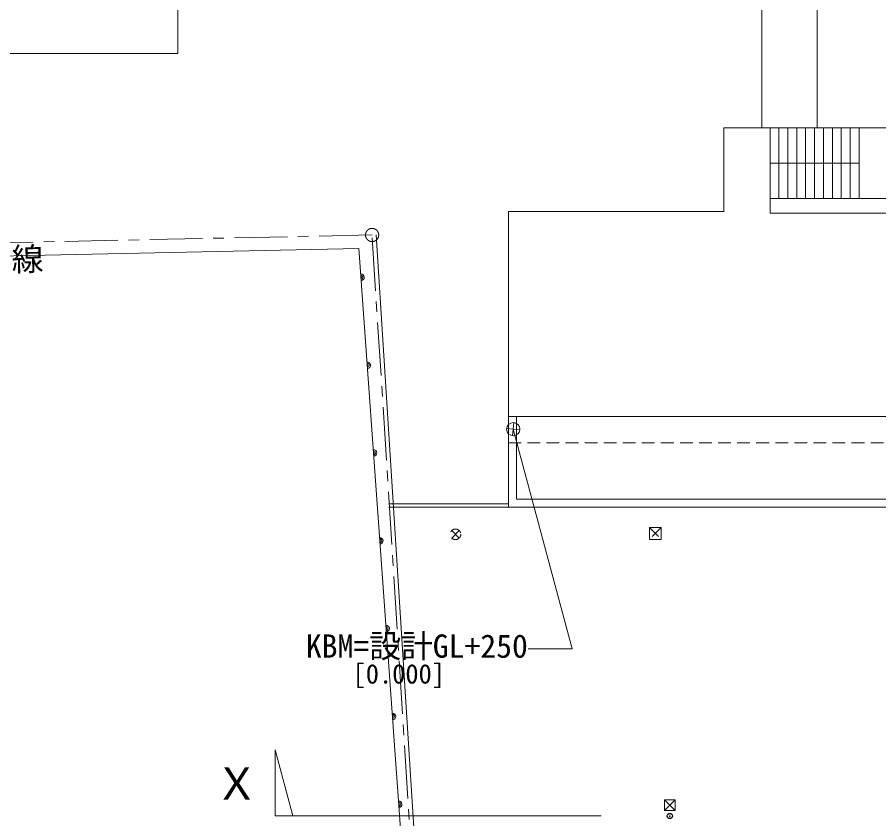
# Model space of a CAD drawing. Units: millimetres at full size, sheet at 1:400; details may follow other scales. Extents: x -117226 to 115574, y -80033 to 82367.
# Drawn here: x -37743 to -5209, y -19849 to 10407 of the extents above; entities that cross this region are included whole.
import ezdxf
from ezdxf.enums import TextEntityAlignment as Align

# ---------------------------------------------------------------- set-up
doc = ezdxf.new("R2010")
doc.units = ezdxf.units.MM
doc.header["$LTSCALE"] = 400
doc.header["$PDMODE"] = 32
doc.header["$PDSIZE"] = 200
doc.linetypes.add('CHAIN1', pattern=[8, 5, -1, 1, -1])
doc.linetypes.add('DASHED1', pattern=[1.8, 1.2, -0.6])
for name, color, linetype, lineweight in [('0-0_通芯', 7, 'CHAIN1', 9), ('0-9_文字', 3, 'Continuous', 9), ('1-9_文字', 3, 'Continuous', 9), ('2-2_中線', 7, 'Continuous', 9), ('2-3_細線', 4, 'Continuous', 5), ('2-E_壁芯', 2, 'Continuous', 18), ('7-2_中線', 7, 'DASHED1', 9), ('7-9_文字', 3, 'Continuous', 13), ('7-A_ハッチ', 4, 'Continuous', 5), ('9-9_文字', 3, 'Continuous', 13), ('E-1_太線', 4, 'Continuous', 5)]:
    doc.layers.add(name, color=color, linetype=linetype, lineweight=lineweight)
doc.layers.add('5-9_文字', color=2, linetype='Continuous')
doc.layers.add('A-9_文字', color=2, linetype='Continuous')
doc.styles.add('ＭＳ ゴシック', font='')
doc.styles.get('ＭＳ ゴシック').set_extended_font_data('MS Gothic')

msp = doc.modelspace()

# ---------------------------------------------------------------- linework, layer by layer
at = {"layer": '0-0_通芯'}
msp.add_lwpolyline([(-20961, -51017.9), (-24342, 2187), (-48468.9, 1685.9)], dxfattribs=at)
msp.add_circle((-24342, 2187), 250, dxfattribs=at)
at = {"layer": '1-9_文字', "color": 7}
for p, q in [((-19011.6, -5141.9), (-16789.5, -13434.8)), ((-16789.5, -13434.8), (-18444.4, -13434.8))]:
    msp.add_line(p, q, dxfattribs=at)
at = {"layer": '2-2_中線'}
msp.add_line((-22297.2, -27626), (-24192.3, 2196.6), dxfattribs=at)
at = {"layer": '2-2_中線', "linetype": 'DASHED1'}
msp.add_lwpolyline([(-13870.9, -9306.1), (-13420.9, -9306.1), (-13420.9, -8856.1), (-13870.9, -8856.1)], close=True, dxfattribs=at)
at = {"layer": '2-2_中線'}
msp.add_lwpolyline([(-12894, -19139.9), (-13294, -19139.9), (-13294, -19539.9), (-12894, -19539.9)], close=True, dxfattribs=at)
at = {"layer": '2-2_中線', "linetype": 'DASHED1'}
msp.add_circle((-21193.3, -9111.7), 200, dxfattribs=at)
at = {"layer": '2-3_細線'}
for p, q in [((-19193, -8081.1), (-19193, -4663.8)), ((-18893, -7781.1), (-18893, -4663.8)), ((-18893, -7781.1), (156, -7781.1)), ((-19193, -7961.1), (-23713.6, -7961.1)), ((1561, -8081.1), (-23706, -8081.1)), ((-13294, -19139.9), (-12894, -19539.9)), ((-12894, -19139.9), (-13294, -19539.9))]:
    msp.add_line(p, q, dxfattribs=at)
at = {"layer": '2-3_細線', "linetype": 'DASHED1'}
for p, q in [((-21051.9, -8970.3), (-21334.8, -9253.1)), ((-21334.8, -8970.3), (-21051.9, -9253.1)), ((-13870.9, -8856.1), (-13420.9, -9306.1)), ((-13420.9, -8856.1), (-13870.9, -9306.1))]:
    msp.add_line(p, q, dxfattribs=at)
at = {"layer": '2-E_壁芯'}
msp.add_line((-28002.3, -19741.9), (-15695.4, -19741.9), dxfattribs=at)
msp.add_lwpolyline([(-28002.3, -19741.9), (-28002.3, -17241.9), (-27332.5, -19741.9)], dxfattribs=at)
at = {"layer": '5-9_文字'}
msp.add_point((-13099.4, -19745), dxfattribs=at)
at = {"layer": '7-2_中線'}
for p, q in [((-19193, -4663.8), (-19193, -5663.8)), ((-19193, -5663.8), (17398.5, -5663.8))]:
    msp.add_line(p, q, dxfattribs=at)
at = {"layer": '7-9_文字'}
for p, q in [((-19193, 3077.9), (-11061.9, 3077.9)), ((-19193, -4663.8), (-19193, 3077.9)), ((-19193, -4663.8), (30217.3, -4663.8))]:
    msp.add_line(p, q, dxfattribs=at)
msp.add_lwpolyline([(-11061.9, 3077.9), (-11061.9, 6225.9), (-4449.6, 6225.9), (-4449.6, 3565), (-9315.7, 3565), (-9315.7, 3016.9), (888.8, 3016.9), (888.8, 3773.8), (6462.2, 3773.8), (6462.2, 6676.2), (10417.3, 6676.2), (10417.3, 2938.4), (30217.3, 2938.4), (30217.3, -4663.8)], dxfattribs=at)
at = {"layer": '7-A_ハッチ'}
for p, q in [((-9315.7, 3565), (-9315.7, 6225.9)), ((-8979.1, 6225.9), (-8979.1, 3565)), ((-8642.5, 6225.9), (-8642.5, 3565)), ((-8305.9, 6225.9), (-8305.9, 3565)), ((-7969.3, 6225.9), (-7969.3, 3565)), ((-7632.7, 6225.9), (-7632.7, 3565)), ((-7296.1, 6225.9), (-7296.1, 3565)), ((-6959.4, 6225.9), (-6959.4, 3565)), ((-6622.8, 6225.9), (-6622.8, 3565)), ((-6286.2, 6225.9), (-6286.2, 3565)), ((-5949.6, 6225.9), (-5949.6, 3565)), ((-5949.6, 4895.4), (-9315.7, 4895.4))]:
    msp.add_line(p, q, dxfattribs=at)
at = {"layer": '9-9_文字', "color": 7, "lineweight": 9}
for p, q in [((-9624.2, 23271.9), (-9624.2, 6230.9)), ((-7530.1, 11255.6), (-7530.1, 6238.2))]:
    msp.add_line(p, q, dxfattribs=at)
at = {"layer": '9-9_文字'}
for p in [(-31681.2, 16504.9), (-44011.4, 9032.2)]:
    msp.add_line(p, (-31681.2, 9032.2), dxfattribs=at)
at = {"layer": 'E-1_太線'}
for p, q in [((-24838.1, 1676.6), (-48458.6, 1186)), ((-22052.1, -37196.3), (-24838.1, 1676.6)), ((-19260.4, -5117.3), (-18762.8, -5166.5)), ((-18987, -4893.1), (-19036.2, -5390.7))]:
    msp.add_line(p, q, dxfattribs=at)
msp.add_circle((-19011.6, -5141.9), 250, dxfattribs=at)
for centre, radius in [((-24763.6, 589.5), 125), ((-24763.6, 589.5), 75), ((-24763.6, 589.5), 25), ((-24526, -2726.2), 125), ((-24526, -2726.2), 75), ((-24526, -2726.2), 25), ((-24288.3, -6041.9), 125), ((-24288.3, -6041.9), 75), ((-24288.3, -6041.9), 25), ((-24050.7, -9357.6), 125), ((-24050.7, -9357.6), 75), ((-24050.7, -9357.6), 25), ((-23813.1, -12673.1), 125), ((-23813.1, -12673.1), 75), ((-23813.1, -12673.1), 25), ((-23575.4, -15988.8), 125), ((-23575.4, -15988.8), 75), ((-23575.4, -15988.8), 25), ((-23337.8, -19304.5), 125), ((-23337.8, -19304.5), 75), ((-23337.8, -19304.5), 25)]:
    msp.add_arc(centre, radius, 273.75454, 93.75454, dxfattribs=at)

# ---------------------------------------------------------------- texts
at = {"layer": '0-9_文字', "style": 'ＭＳ ゴシック'}
msp.add_text('隣地境界線', height=879.8, rotation=1.318, dxfattribs=at).set_placement((-42736.2, 448.2), align=Align.BOTTOM_LEFT)
at = {"layer": '1-9_文字', "style": 'ＭＳ ゴシック'}
msp.add_text('KBM=設計GL+250', height=879.8, dxfattribs=at).set_placement((-26844.4, -14034.8), align=Align.BOTTOM_LEFT)
at = {"layer": '5-9_文字', "style": 'ＭＳ ゴシック'}
msp.add_text('[0.000]', height=733.1, dxfattribs=at).set_placement((-25080, -14965.4), align=Align.BOTTOM_LEFT)
at = {"layer": 'A-9_文字', "style": 'ＭＳ ゴシック'}
msp.add_text('Ｘ', height=1222, dxfattribs=at).set_placement((-30288, -19495.5), align=Align.BOTTOM_LEFT)

doc.saveas('drawing.dxf')
